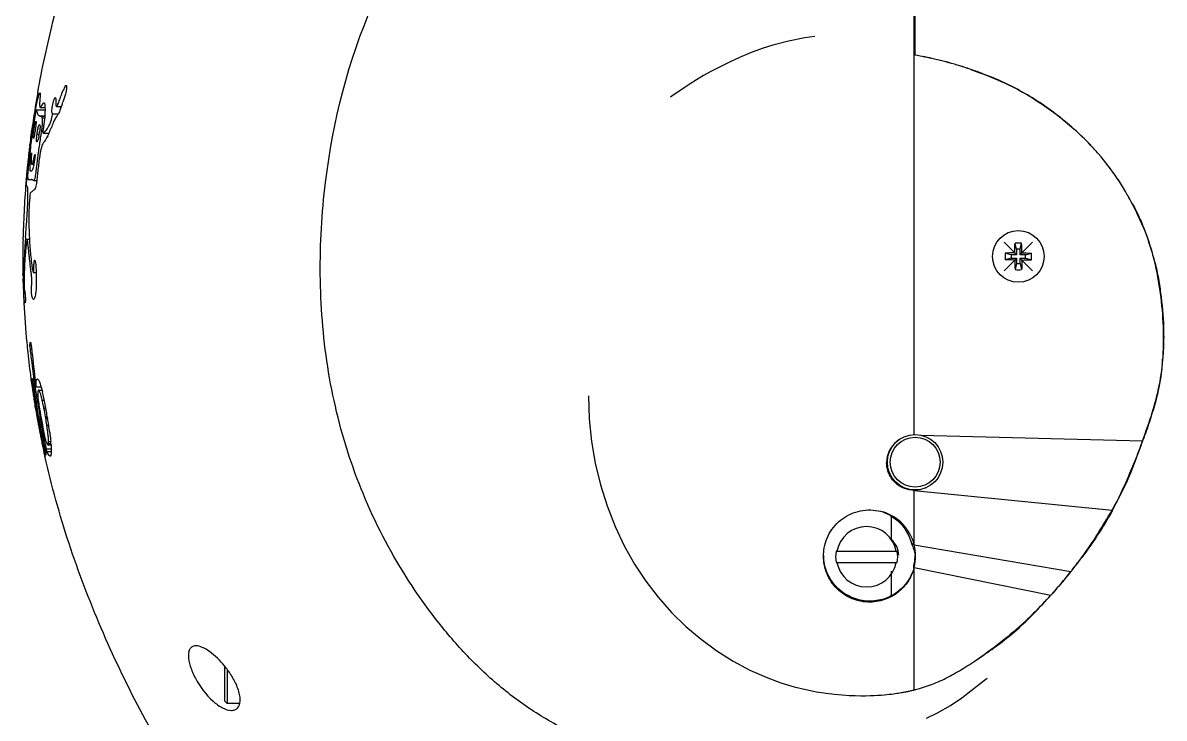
# Model space of a CAD drawing. Header units: millimetres. Extents: x 0 to 841, y 0 to 594.
# Drawn here: x 522.6 to 584.5, y 297.1 to 334.7 of the extents above; entities that cross this region are included whole.
import ezdxf

# ---------------------------------------------------------------- set-up
doc = ezdxf.new("R2010")
doc.units = ezdxf.units.MM
doc.header["$LTSCALE"] = 46.255
doc.layers.get('0').update_dxf_attribs({"linetype": 'CONTINUOUS'})
doc.layers.add('AXIS', color=7, linetype='CONTINUOUS')
doc.layers.add('COSMETIC', color=7, linetype='CONTINUOUS')

msp = doc.modelspace()

# ---------------------------------------------------------------- linework, layer by layer
at = {"color": 7, "linetype": 'CONTINUOUS'}
for p, q in [((570.977, 332.984), (570.977, 370.967)), ((570.929, 332.992), (570.927, 332.992)), ((570.929, 323.127), (570.929, 332.992)), ((524.914, 331.333), (524.978, 331.333)), ((576.277, 331.265), (576.313, 331.247)), ((576.313, 331.247), (576.355, 331.226)), ((576.355, 331.226), (576.526, 331.141)), ((523.82, 330.005), (523.361, 330.005)), ((523.56, 330.143), (523.82, 330.143)), ((524.233, 329.812), (524.55, 329.812)), ((524.438, 330.207), (524.713, 330.207)), ((523.552, 329.68), (523.532, 329.68)), ((523.552, 329.68), (523.809, 329.68)), ((523.809, 329.68), (523.552, 329.68)), ((523.558, 329.68), (523.552, 329.68)), ((523.668, 329.584), (523.801, 329.584)), ((523.2, 328.82), (523.26, 328.82)), ((523.388, 328.709), (523.523, 328.709)), ((523.598, 328.578), (523.627, 328.777)), ((523.627, 328.777), (523.64, 328.866)), ((523.64, 328.866), (523.718, 328.866)), ((523.718, 328.766), (524.041, 328.766)), ((522.992, 328.068), (523.001, 328.136)), ((523.069, 328.291), (523.028, 328.291)), ((523.033, 328.291), (523.028, 328.291)), ((523.036, 328.291), (523.033, 328.291)), ((523.069, 328.291), (523.036, 328.291)), ((523.037, 328.29), (523.036, 328.291)), ((523.038, 328.291), (523.037, 328.29)), ((523.038, 328.291), (523.038, 328.291)), ((523.069, 328.294), (523.041, 328.294)), ((522.948, 327.691), (522.95, 327.714)), ((522.963, 327.391), (522.961, 327.373)), ((523.044, 326.699), (523.04, 326.699)), ((523.083, 327.085), (523.1, 327.083)), ((523.1, 327.083), (523.109, 327.082)), ((523.119, 327.083), (523.217, 327.083)), ((523.119, 327.082), (523.217, 327.082)), ((522.948, 326.239), (523.136, 326.239)), ((523.208, 326.192), (523.374, 326.192)), ((522.976, 323.002), (522.853, 323.002)), ((570.928, 313.405), (570.929, 323.127)), ((576.474, 322.175), (576.378, 322.272)), ((576.474, 322.466), (576.392, 322.794)), ((576.474, 322.466), (576.474, 322.175)), ((576.668, 322.466), (576.474, 322.466)), ((576.668, 322.466), (576.75, 322.794)), ((576.668, 322.175), (576.668, 322.466)), ((576.668, 322.175), (576.765, 322.272)), ((522.636, 321.811), (522.64, 321.808)), ((576.184, 322.175), (575.856, 322.257)), ((576.184, 321.982), (575.856, 321.9)), ((576.184, 322.175), (576.184, 321.982)), ((576.474, 322.175), (576.184, 322.175)), ((576.184, 321.982), (576.474, 321.982)), ((576.474, 321.982), (576.378, 321.885)), ((576.474, 321.691), (576.392, 321.363)), ((576.474, 321.982), (576.474, 321.691)), ((576.474, 321.691), (576.668, 321.691)), ((576.959, 322.175), (576.668, 322.175)), ((576.668, 321.691), (576.668, 321.982)), ((576.668, 321.982), (576.765, 321.885)), ((576.668, 321.982), (576.959, 321.982)), ((576.668, 321.691), (576.75, 321.363)), ((576.959, 322.175), (577.287, 322.257)), ((576.959, 321.982), (576.959, 322.175)), ((576.959, 321.982), (577.287, 321.9)), ((523.054, 321.345), (523.038, 321.492)), ((523.191, 321.216), (523.344, 321.216)), ((522.658, 321.013), (522.692, 321.013)), ((570.929, 312.43), (570.928, 313.405)), ((571.281, 312.395), (583.305, 312.082)), ((583.306, 312.082), (583.28, 312.012)), ((583.369, 312.249), (583.306, 312.082)), ((569.677, 311.673), (569.677, 311.71)), ((570.929, 306.457), (570.929, 309.408)), ((570.929, 309.401), (581.656, 308.34)), ((569.676, 307.995), (569.677, 306.747)), ((570.928, 306.459), (579.423, 305.004)), ((566.011, 305.846), (566.032, 306.166)), ((566.692, 306.105), (570.007, 306.105)), ((571.004, 305.846), (570.975, 305.89)), ((580.005, 305.761), (580.006, 305.776)), ((566.692, 305.505), (570.007, 305.505)), ((569.677, 305.032), (569.677, 303.688)), ((570.901, 305.25), (570.901, 305.283)), ((570.91, 305.268), (570.901, 305.283)), ((570.901, 305.228), (570.901, 305.25)), ((570.901, 305.173), (570.901, 305.228)), ((570.928, 305.234), (570.926, 305.236)), ((570.926, 304.626), (570.926, 305.228)), ((570.929, 298.589), (570.929, 305.234)), ((570.929, 305.234), (578.336, 303.73)), ((533.548, 299.881), (533.548, 298.005)), ((533.698, 299.698), (533.698, 297.855)), ((563.703, 298.984), (564.419, 298.768)), ((570.666, 298.531), (570.711, 298.541)), ((570.711, 298.541), (570.765, 298.553)), ((570.765, 298.553), (570.808, 298.563)), ((570.808, 298.563), (570.85, 298.573)), ((570.85, 298.573), (570.88, 298.58)), ((570.88, 298.58), (570.906, 298.586)), ((570.906, 298.586), (570.917, 298.589)), ((570.917, 298.589), (570.923, 298.59)), ((570.923, 298.59), (570.926, 298.591)), ((570.926, 298.591), (570.927, 298.591)), ((533.698, 297.855), (533.548, 298.005)), ((534.371, 297.855), (533.698, 297.855))]:
    msp.add_line(p, q, dxfattribs=at)
for points in [[(563.263, 333.525), (562.688, 333.339), (562.061, 333.107), (561.468, 332.862), (560.916, 332.611), (560.405, 332.36), (559.939, 332.113), (559.514, 331.875), (559.13, 331.646), (558.779, 331.427), (558.462, 331.219), (558.171, 331.023), (557.862, 330.811), (557.722, 330.713)], [(565.543, 333.997), (564.995, 333.922), (564.111, 333.75), (563.263, 333.525)], [(523.778, 330.406), (523.796, 330.395), (523.814, 330.299), (523.82, 330.167), (523.821, 330.03), (523.819, 329.894), (523.814, 329.76), (523.805, 329.629), (523.793, 329.498)], [(523.793, 329.498), (523.777, 329.372), (523.761, 329.258)], [(523.265, 321.878), (523.272, 321.875), (523.289, 321.827), (523.304, 321.74), (523.318, 321.626), (523.33, 321.495)], [(523.33, 321.495), (523.34, 321.349), (523.345, 321.194)], [(553.269, 314.534), (553.31, 313.278), (553.434, 312.058), (553.636, 310.872), (553.92, 309.704), (554.283, 308.558), (554.718, 307.452), (555.217, 306.402), (555.776, 305.41), (556.39, 304.48), (557.057, 303.61), (557.779, 302.794), (558.555, 302.034), (559.377, 301.336), (560.237, 300.705), (561.123, 300.147), (562.021, 299.669), (562.899, 299.279), (563.703, 298.984)], [(564.419, 298.768), (565.061, 298.61), (565.637, 298.496), (566.152, 298.416), (566.613, 298.361), (567.026, 298.323), (567.397, 298.299), (567.729, 298.286), (568.028, 298.28), (568.297, 298.28), (568.539, 298.285), (568.758, 298.293), (568.955, 298.303), (569.133, 298.315), (569.294, 298.328), (569.44, 298.341), (569.572, 298.355), (569.692, 298.369), (569.801, 298.383), (569.9, 298.396), (569.99, 298.409), (570.071, 298.421), (570.146, 298.433), (570.214, 298.444), (570.276, 298.455), (570.332, 298.465), (570.384, 298.475), (570.431, 298.483), (570.474, 298.492), (570.514, 298.499), (570.55, 298.507), (570.583, 298.513), (570.613, 298.52), (570.666, 298.531)], [(573.511, 298.171), (574.67, 299.06), (574.879, 299.233)], [(571.594, 297.062), (572.199, 297.355), (572.891, 297.755), (573.511, 298.171)]]:
    msp.add_lwpolyline(points, dxfattribs=at)
for centre, radius in [((576.571, 322.078), 1.4), ((570.977, 310.93), 1.5), ((570.977, 310.93), 1.35)]:
    msp.add_circle(centre, radius, dxfattribs=at)
for centre, radius, start, end in [((568.336, 316.86), 16.339, 80.69787, 80.86876), ((566.904, 310.498), 22.852, 77.02421, 79.73166), ((568.222, 316.209), 17, 77.03363, 80.67279), ((567.4, 312.621), 20.672, 73.52826, 77.04255), ((567.791, 314.367), 18.892, 73.16565, 77.01508), ((567.972, 314.585), 18.626, 71.1193, 73.50477), ((567.231, 312.469), 20.87, 71.07357, 73.20261), ((576.253, 321.521), 53.662, 169.86896, 170.70147), ((531.259, 328.528), 6.937, 156.14563, 158.41004), ((569.658, 318.204), 14.638, 62.95991, 63.12951), ((569.671, 318.229), 14.61, 62.78731, 62.95991), ((569.701, 318.287), 14.545, 62.04405, 62.7877), ((514.593, 333.783), 10.733, 340.73621, 341.31865), ((505.257, 336.939), 20.588, 341.31959, 341.60358), ((575.654, 321.618), 53.055, 170.88669, 171.52863), ((546.179, 325.874), 23.243, 170.37969, 171.1998), ((541.456, 326.67), 18.453, 169.52507, 170.36669), ((575.921, 321.576), 53.326, 170.70215, 170.88708), ((518.108, 332.553), 7.009, 339.80883, 340.74591), ((575.218, 321.683), 52.615, 171.52854, 172.23643), ((554.816, 324.406), 31.984, 171.55147, 171.91903), ((551.236, 325.082), 28.361, 171.18161, 171.61663), ((546.55, 325.646), 23.624, 170.73985, 171.58102), ((552.959, 325.212), 29.478, 172.1093, 172.30718), ((531.524, 327.644), 8.516, 172.26474, 172.71672), ((564.484, 323.058), 41.745, 172.26059, 172.58556), ((561.071, 323.522), 38.3, 172.03598, 172.26079), ((558.26, 323.914), 35.462, 171.91478, 172.0345), ((526.739, 328.337), 3.571, 172.23517, 173.93343), ((513.628, 330.274), 9.759, 350.76687, 351.35767), ((520.119, 329.306), 3.443, 348.57889, 351.40298), ((519.573, 329.381), 3.994, 351.50885, 352.79225), ((510.842, 330.65), 12.922, 352.06506, 352.81211), ((519.276, 330.934), 5.235, 333.71744, 334.61832), ((520.238, 330.477), 4.17, 334.62997, 335.79451), ((519.696, 330.714), 4.761, 335.86999, 337.84693), ((516.959, 331.828), 7.717, 337.84798, 339.03901), ((574.356, 321.796), 51.745, 173.03737, 173.43187), ((572.477, 322.058), 49.801, 173.18211, 173.85254), ((547.182, 325.623), 24.303, 173.36706, 173.70183), ((568.411, 322.55), 45.704, 172.58984, 173.18992), ((570.361, 318.403), 14.025, 41.178, 43.82707), ((570.137, 318.309), 14.258, 40.86981, 43.47674), ((573.819, 321.855), 51.205, 173.9545, 174.16756), ((574.06, 321.829), 51.447, 173.45742, 173.95434), ((579.257, 321.329), 56.641, 173.81928, 173.9711), ((568.826, 322.451), 46.128, 173.87514, 174.21544), ((571.339, 319.265), 12.721, 33.62312, 41.15697), ((570.632, 318.732), 13.607, 33.84393, 40.88665), ((569.518, 322.396), 46.822, 174.23363, 174.65001), ((532.472, 325.599), 9.661, 175.67717, 175.86337), ((537.503, 325.21), 14.707, 174.99846, 175.64326), ((569.218, 317.852), 15.27, 30.46238, 33.63169), ((570.81, 318.859), 13.388, 30.19874, 33.8149), ((568.243, 317.275), 16.403, 28.23924, 30.4735), ((570.903, 318.914), 13.28, 27.43748, 30.19824), ((558.724, 320.372), 36.064, 175.61552, 176.30923), ((567.771, 319.876), 45.124, 176.4201, 177.42119), ((576.525, 307.598), 14.675, 90.57598, 92.61619), ((576.571, 318.254), 4.544, 87.74304, 92.25696), ((562.091, 322.124), 14.675, 0.57598, 2.61619), ((571.366, 322.132), 48.727, 180.38102, 181.15698), ((558.049, 320.31), 35.393, 177.41597, 178.09611), ((580.395, 322.079), 4.543, 177.74541, 180.00303), ((580.395, 322.078), 4.543, 179.99697, 182.25459), ((591.052, 322.033), 14.675, 180.57598, 182.61619), ((576.617, 336.559), 14.675, 270.57598, 272.61619), ((572.748, 322.079), 4.543, 359.99697, 2.25459), ((572.748, 322.078), 4.543, 357.74541, 0.00303), ((568.678, 321.921), 46.05, 180.71234, 181.30116), ((553.862, 320.457), 31.203, 178.11088, 178.26486), ((543.93, 320.581), 21.242, 177.21235, 178.01687), ((576.571, 325.903), 4.544, 267.74304, 272.25696), ((537.901, 320.893), 15.256, 182.17453, 183.16213), ((567.87, 317.958), 16.588, 354.06176, 355.16631), ((570.932, 310.905), 1.498, 129.7539, 179.99276), ((570.918, 310.922), 1.476, 122.7735, 129.76045), ((570.925, 310.911), 1.489, 120.2317, 122.77034), ((497.348, 344.486), 91.863, 339.14656, 339.29833), ((563.293, 310.161), 6.387, 359.35572, 0.22243), ((570.878, 311.291), 1.873, 270.9891, 273.05808), ((570.916, 310.809), 1.404, 269.9076, 272.55714), ((570.883, 311.192), 1.774, 273.0584, 275.13281), ((570.925, 310.919), 1.513, 294.11585, 296.52724), ((571.356, 313.927), 11.744, 331.2516, 333.59107), ((570.907, 314.125), 12.234, 333.69554, 335.71716), ((568.507, 305.845), 2.498, 14.16578, 73.07838), ((568.349, 305.805), 1.636, 10.56462, 169.43538), ((568.987, 305.889), 1.1, 359.78732, 51.1968), ((568.508, 305.846), 2.496, 359.99691, 14.21596), ((568.349, 305.805), 1.684, 169.7405, 190.2595), ((568.349, 305.805), 1.684, 349.7405, 10.2595), ((568.508, 305.846), 2.496, 345.7943, 0.00266), ((568.483, 305.886), 2.493, 350.52779, 0.09425), ((547.33, 330.59), 41.038, 321.43783, 322.53667), ((541.257, 335.268), 48.704, 322.51325, 322.70911), ((568.349, 305.805), 1.636, 190.56462, 349.43538), ((568.553, 305.878), 2.422, 345.78137, 350.44718), ((554.773, 324.919), 31.689, 318.03513, 321.06409), ((560.92, 319.429), 23.45, 317.22869, 317.96329), ((561.292, 319.083), 22.942, 316.04994, 316.73427), ((561.124, 319.241), 23.173, 316.73388, 317.2281), ((567.554, 311.163), 13.019, 285.02498, 285.20644), ((567.631, 310.878), 12.724, 285.20648, 285.38172), ((567.909, 309.879), 11.687, 285.36581, 286.73731)]:
    msp.add_arc(centre, radius, start, end, dxfattribs=at)
for points, knots in [([(557.933, 294.25), (557.129, 294.471), (555.53, 294.951), (553.19, 295.844), (550.948, 296.968), (548.88, 298.389), (547.015, 300.065), (544.792, 302.557), (542.45, 306.032), (540.379, 310.609), (539.113, 315.471), (538.64, 320.471), (538.919, 327.136), (540.454, 333.732), (543.514, 339.68), (546.538, 343.696), (550.18, 347.155), (554.265, 350.068), (558.708, 352.402), (561.875, 353.498), (563.488, 353.919)], [0, 0, 0, 0, 0.031275, 0.062547, 0.093816, 0.125073, 0.15634, 0.187609, 0.250105, 0.312602, 0.375106, 0.437621, 0.500156, 0.624872, 0.687384, 0.7499, 0.812422, 0.874954, 0.937484, 1, 1, 1, 1]), ([(523.427, 330.96), (523.657, 332.243), (524.756, 337.334), (526.572, 342.273), (528.316, 345.766)], [0, 0, 0, 0, 0.250343, 1, 1, 1, 1]), ([(570.927, 332.984), (570.927, 334.912), (570.926, 337.48), (570.926, 340.049), (570.926, 340.689)], [0, 0, 0, 0, 0.750809, 1, 1, 1, 1]), ([(570.928, 313.405), (570.929, 315.021), (570.93, 321.547), (570.927, 328.074), (570.927, 332.984)], [0, 0, 0, 0, 0.247636, 1, 1, 1, 1]), ([(574, 332.209), (574.196, 332.142), (574.969, 331.862), (575.724, 331.534), (576.277, 331.265)], [0, 0, 0, 0, 0.252014, 1, 1, 1, 1]), ([(576.274, 331.262), (576.093, 331.354), (575.352, 331.71), (574.586, 332.011), (574.001, 332.211)], [0, 0, 0, 0, 0.24717, 1, 1, 1, 1]), ([(523.311, 330.025), (523.333, 330.143), (523.375, 330.358), (523.431, 330.612), (523.473, 330.773), (523.499, 330.859), (523.52, 330.908), (523.535, 330.938), (523.544, 330.939)], [0, 0, 0, 0, 0.380602, 0.694532, 0.818746, 0.912083, 0.97165, 1, 1, 1, 1]), ([(523.544, 330.939), (523.554, 330.94), (523.561, 330.878), (523.558, 330.785), (523.542, 330.587), (523.528, 330.372), (523.522, 330.245), (523.541, 330.142), (523.56, 330.142)], [0, 0, 0, 0, 0.03795, 0.153175, 0.434759, 0.72715, 0.926719, 1, 1, 1, 1]), ([(524.438, 330.208), (524.485, 330.208), (524.521, 330.329), (524.57, 330.441), (524.632, 330.615), (524.709, 330.826), (524.775, 330.997), (524.808, 331.081)], [0, 0, 0, 0, 0.149871, 0.28475, 0.426544, 0.715928, 1, 1, 1, 1]), ([(524.966, 331.032), (524.954, 330.978), (524.908, 330.778), (524.841, 330.584), (524.793, 330.441)], [0, 0, 0, 0, 0.267522, 1, 1, 1, 1]), ([(524.978, 331.333), (524.984, 331.295), (525.007, 331.194), (524.979, 331.093), (524.966, 331.032)], [0, 0, 0, 0, 0.384459, 1, 1, 1, 1]), ([(580.479, 328.115), (579.904, 328.714), (578.657, 329.828), (577.256, 330.743), (576.519, 331.135)], [0, 0, 0, 0, 0.498899, 1, 1, 1, 1]), ([(523.56, 330.142), (523.58, 330.142), (523.618, 330.198), (523.663, 330.269), (523.708, 330.346), (523.747, 330.391), (523.768, 330.407), (523.778, 330.408)], [0, 0, 0, 0, 0.17369, 0.474713, 0.790069, 0.912542, 1, 1, 1, 1]), ([(524.233, 329.812), (524.221, 329.823), (524.204, 329.864), (524.188, 329.951), (524.202, 330.079), (524.227, 330.234), (524.257, 330.389), (524.292, 330.532), (524.328, 330.618), (524.359, 330.683), (524.378, 330.682)], [0, 0, 0, 0, 0.053299, 0.138516, 0.292952, 0.473082, 0.653098, 0.81796, 0.939696, 1, 1, 1, 1]), ([(524.378, 330.682), (524.386, 330.682), (524.403, 330.651), (524.407, 330.59), (524.41, 330.49), (524.408, 330.366), (524.404, 330.283), (524.421, 330.208), (524.438, 330.208)], [0, 0, 0, 0, 0.054495, 0.165848, 0.400975, 0.663832, 0.896802, 1, 1, 1, 1]), ([(523.361, 330.005), (523.35, 330.005), (523.33, 329.949), (523.306, 329.855), (523.27, 329.668), (523.246, 329.527), (523.233, 329.447)], [0, 0, 0, 0, 0.053703, 0.23956, 0.58076, 1, 1, 1, 1]), ([(523.426, 329.803), (523.419, 329.823), (523.408, 329.863), (523.393, 329.926), (523.382, 329.968), (523.371, 330.006), (523.361, 330.005)], [0, 0, 0, 0, 0.296223, 0.597057, 0.858993, 1, 1, 1, 1]), ([(523.532, 329.68), (523.52, 329.68), (523.463, 329.697), (523.44, 329.76), (523.426, 329.803)], [0, 0, 0, 0, 0.200965, 1, 1, 1, 1]), ([(523.718, 328.766), (523.73, 328.766), (523.746, 328.791), (523.771, 328.815), (523.802, 328.834), (523.842, 328.862), (523.903, 328.914), (523.965, 329.02), (524.021, 329.151), (524.122, 329.303), (524.185, 329.529), (524.217, 329.709), (524.233, 329.812)], [0, 0, 0, 0, 0.028994, 0.061739, 0.089632, 0.118591, 0.185477, 0.286344, 0.42029, 0.542251, 0.738903, 1, 1, 1, 1]), ([(524.548, 329.807), (524.539, 329.791), (524.51, 329.738), (524.474, 329.688), (524.447, 329.653)], [0, 0, 0, 0, 0.287202, 1, 1, 1, 1]), ([(524.687, 330.134), (524.675, 330.103), (524.633, 329.992), (524.588, 329.882), (524.548, 329.807)], [0, 0, 0, 0, 0.275871, 1, 1, 1, 1]), ([(523.137, 329.021), (523.139, 329.033), (523.154, 329.098), (523.167, 329.163), (523.178, 329.217)], [0, 0, 0, 0, 0.185727, 1, 1, 1, 1]), ([(523.2, 328.82), (523.211, 328.897), (523.232, 329.039), (523.261, 329.206), (523.285, 329.31), (523.3, 329.363), (523.312, 329.39), (523.32, 329.408), (523.325, 329.408)], [0, 0, 0, 0, 0.384332, 0.714518, 0.835924, 0.921156, 0.974541, 1, 1, 1, 1]), ([(523.325, 329.408), (523.33, 329.408), (523.333, 329.384), (523.335, 329.354), (523.334, 329.294), (523.326, 329.184), (523.307, 329.018), (523.287, 328.88), (523.276, 328.807)], [0, 0, 0, 0, 0.023657, 0.084693, 0.179213, 0.305959, 0.635926, 1, 1, 1, 1]), ([(523.418, 328.891), (523.426, 328.933), (523.442, 329.01), (523.47, 329.117), (523.489, 329.178), (523.51, 329.222), (523.52, 329.222)], [0, 0, 0, 0, 0.374347, 0.683856, 0.910979, 1, 1, 1, 1]), ([(523.52, 329.222), (523.523, 329.222), (523.547, 329.21), (523.548, 329.179), (523.55, 329.158)], [0, 0, 0, 0, 0.138686, 1, 1, 1, 1]), ([(523.55, 329.158), (523.552, 329.142), (523.555, 329.049), (523.545, 328.957), (523.535, 328.88)], [0, 0, 0, 0, 0.173842, 1, 1, 1, 1]), ([(523.668, 329.584), (523.659, 329.615), (523.632, 329.668), (523.578, 329.68), (523.558, 329.68)], [0, 0, 0, 0, 0.613702, 1, 1, 1, 1]), ([(523.662, 329.033), (523.677, 329.153), (523.695, 329.336), (523.686, 329.524), (523.668, 329.584)], [0, 0, 0, 0, 0.65701, 1, 1, 1, 1]), ([(523.747, 329.158), (523.742, 329.12), (523.732, 329.046), (523.714, 328.933), (523.707, 328.848), (523.697, 328.783), (523.709, 328.77)], [0, 0, 0, 0, 0.288217, 0.57687, 0.859622, 1, 1, 1, 1]), ([(523.041, 328.43), (523.044, 328.458), (523.056, 328.556), (523.068, 328.654), (523.077, 328.724)], [0, 0, 0, 0, 0.289761, 1, 1, 1, 1]), ([(523.086, 328.791), (523.091, 328.834), (523.102, 328.912), (523.128, 328.987), (523.137, 329.021)], [0, 0, 0, 0, 0.554952, 1, 1, 1, 1]), ([(523.205, 328.484), (523.194, 328.485), (523.178, 328.506), (523.178, 328.54), (523.176, 328.609), (523.183, 328.669), (523.187, 328.715)], [0, 0, 0, 0, 0.145581, 0.252068, 0.424126, 1, 1, 1, 1]), ([(523.26, 328.708), (523.255, 328.68), (523.245, 328.63), (523.232, 328.557), (523.217, 328.52), (523.213, 328.484), (523.205, 328.484)], [0, 0, 0, 0, 0.369699, 0.677345, 0.902235, 1, 1, 1, 1]), ([(523.208, 326.192), (523.231, 326.192), (523.265, 326.25), (523.288, 326.337), (523.329, 326.527), (523.358, 326.804), (523.4, 327.157), (523.445, 327.513), (523.51, 327.987), (523.564, 328.341), (523.598, 328.578)], [0, 0, 0, 0, 0.027882, 0.06464, 0.119911, 0.262532, 0.410298, 0.557825, 0.705089, 1, 1, 1, 1]), ([(523.38, 328.289), (523.367, 328.288), (523.367, 328.359), (523.363, 328.426), (523.37, 328.563), (523.38, 328.656), (523.388, 328.709)], [0, 0, 0, 0, 0.092528, 0.319801, 0.621202, 1, 1, 1, 1]), ([(523.494, 328.625), (523.484, 328.578), (523.466, 328.497), (523.435, 328.39), (523.412, 328.327), (523.391, 328.29), (523.38, 328.289)], [0, 0, 0, 0, 0.39703, 0.703021, 0.908019, 1, 1, 1, 1]), ([(523.891, 328.465), (523.868, 328.423), (523.822, 328.347), (523.734, 328.242), (523.644, 328.088), (523.59, 327.838), (523.531, 327.517), (523.466, 327.035), (523.422, 326.667), (523.397, 326.42)], [0, 0, 0, 0, 0.06817, 0.12442, 0.191946, 0.316775, 0.479329, 0.651601, 1, 1, 1, 1]), ([(523.709, 328.77), (523.71, 328.769), (523.713, 328.767), (523.717, 328.766), (523.718, 328.766)], [0, 0, 0, 0, 0.53097, 1, 1, 1, 1]), ([(523.97, 328.616), (523.951, 328.577), (523.925, 328.527), (523.898, 328.477), (523.891, 328.465)], [0, 0, 0, 0, 0.764821, 1, 1, 1, 1]), ([(522.945, 327.427), (522.954, 327.506), (522.972, 327.664), (522.994, 327.861), (523.012, 328.017), (523.025, 328.131), (523.037, 328.219), (523.039, 328.271), (523.043, 328.289), (523.041, 328.293)], [0, 0, 0, 0, 0.273778, 0.546859, 0.682364, 0.816051, 0.942089, 0.984396, 1, 1, 1, 1]), ([(523.028, 328.291), (523.026, 328.291), (523.019, 328.279), (523.018, 328.253), (523.008, 328.201), (523.004, 328.16), (523.001, 328.136)], [0, 0, 0, 0, 0.036845, 0.216136, 0.530341, 1, 1, 1, 1]), ([(523.041, 328.293), (523.04, 328.293), (523.039, 328.292), (523.039, 328.291), (523.038, 328.291)], [0, 0, 0, 0, 0.432901, 1, 1, 1, 1]), ([(523.041, 328.293), (523.041, 328.293), (523.041, 328.293), (523.041, 328.293), (523.041, 328.293)], [0, 0, 0, 0, 0.624992, 1, 1, 1, 1]), ([(523.024, 327.194), (523.028, 327.244), (523.036, 327.346), (523.049, 327.477), (523.061, 327.575), (523.069, 327.645), (523.078, 327.669), (523.085, 327.702), (523.088, 327.698)], [0, 0, 0, 0, 0.294962, 0.605857, 0.763368, 0.899614, 0.970359, 1, 1, 1, 1]), ([(523.088, 327.698), (523.093, 327.692), (523.087, 327.665), (523.089, 327.626), (523.083, 327.572), (523.079, 327.499), (523.074, 327.411), (523.067, 327.287), (523.069, 327.185), (523.068, 327.101), (523.083, 327.085)], [0, 0, 0, 0, 0.036472, 0.113218, 0.205967, 0.29678, 0.471104, 0.636233, 0.892945, 1, 1, 1, 1]), ([(523.173, 327.192), (523.178, 327.209), (523.198, 327.285), (523.214, 327.363), (523.227, 327.424)], [0, 0, 0, 0, 0.214754, 1, 1, 1, 1]), ([(523.26, 327.341), (523.257, 327.316), (523.242, 327.222), (523.227, 327.129), (523.213, 327.06)], [0, 0, 0, 0, 0.266536, 1, 1, 1, 1]), ([(523.227, 327.424), (523.231, 327.442), (523.238, 327.478), (523.249, 327.529), (523.258, 327.571), (523.265, 327.592), (523.269, 327.604), (523.271, 327.603)], [0, 0, 0, 0, 0.298334, 0.589076, 0.858205, 0.958234, 1, 1, 1, 1]), ([(523.271, 327.603), (523.279, 327.603), (523.28, 327.565), (523.283, 327.518), (523.272, 327.432), (523.265, 327.372), (523.26, 327.341)], [0, 0, 0, 0, 0.082816, 0.297604, 0.64612, 1, 1, 1, 1]), ([(522.9, 326.762), (522.894, 326.7), (522.881, 326.555), (522.87, 326.408), (522.883, 326.325)], [0, 0, 0, 0, 0.425829, 1, 1, 1, 1]), ([(523.011, 326.815), (523.011, 326.828), (523.009, 326.888), (523.011, 326.949), (523.013, 326.996)], [0, 0, 0, 0, 0.209304, 1, 1, 1, 1]), ([(523.04, 326.699), (523.03, 326.699), (523.009, 326.749), (523.012, 326.784), (523.011, 326.815)], [0, 0, 0, 0, 0.249282, 1, 1, 1, 1]), ([(523.013, 326.996), (523.013, 327.012), (523.016, 327.077), (523.02, 327.143), (523.024, 327.194)], [0, 0, 0, 0, 0.232137, 1, 1, 1, 1]), ([(523.092, 326.702), (523.089, 326.701), (523.081, 326.702), (523.074, 326.703), (523.071, 326.704)], [0, 0, 0, 0, 0.506508, 1, 1, 1, 1]), ([(523.162, 326.842), (523.152, 326.805), (523.14, 326.757), (523.107, 326.704), (523.092, 326.702)], [0, 0, 0, 0, 0.724576, 1, 1, 1, 1]), ([(523.109, 327.082), (523.111, 327.082), (523.114, 327.082), (523.118, 327.082), (523.119, 327.083)], [0, 0, 0, 0, 0.495216, 1, 1, 1, 1]), ([(523.119, 327.083), (523.13, 327.084), (523.157, 327.126), (523.165, 327.163), (523.173, 327.192)], [0, 0, 0, 0, 0.267333, 1, 1, 1, 1]), ([(523.213, 327.06), (523.209, 327.039), (523.194, 326.966), (523.177, 326.893), (523.162, 326.842)], [0, 0, 0, 0, 0.289595, 1, 1, 1, 1]), ([(522.766, 323.129), (522.779, 323.308), (522.809, 323.687), (522.852, 324.278), (522.879, 324.788), (522.89, 325.184), (522.895, 325.44), (522.89, 325.636), (522.894, 325.78), (522.846, 325.869), (522.822, 325.96), (522.824, 326.105), (522.831, 326.218), (522.836, 326.296)], [0, 0, 0, 0, 0.169506, 0.358342, 0.558623, 0.650889, 0.732402, 0.799267, 0.838196, 0.864191, 0.892979, 0.926499, 1, 1, 1, 1]), ([(522.883, 326.325), (522.887, 326.313), (522.896, 326.279), (522.924, 326.239), (522.948, 326.239)], [0, 0, 0, 0, 0.352202, 1, 1, 1, 1]), ([(523.364, 326.104), (523.352, 326.007), (523.333, 325.876), (523.282, 325.713), (523.209, 325.675), (523.165, 325.639), (523.12, 325.604), (523.08, 325.565), (523.031, 325.529), (523.012, 325.438), (522.996, 325.313), (522.983, 325.147), (522.967, 324.913), (522.942, 324.518), (522.941, 323.978), (522.956, 323.365), (522.976, 322.97), (522.989, 322.778)], [0, 0, 0, 0, 0.084657, 0.120001, 0.136851, 0.15355, 0.170041, 0.186162, 0.201884, 0.221087, 0.263214, 0.313387, 0.364662, 0.467066, 0.657063, 0.83269, 1, 1, 1, 1]), ([(522.948, 326.239), (522.958, 326.238), (523.002, 326.248), (523.046, 326.258), (523.081, 326.258)], [0, 0, 0, 0, 0.220314, 1, 1, 1, 1]), ([(523.081, 326.258), (523.103, 326.258), (523.149, 326.239), (523.182, 326.193), (523.208, 326.192)], [0, 0, 0, 0, 0.453926, 1, 1, 1, 1]), ([(582.689, 325.033), (582.847, 324.759), (583.136, 324.208), (583.483, 323.355), (583.751, 322.495), (584.012, 321.641), (584.191, 320.766), (584.359, 319.549), (584.441, 318.617), (584.445, 317.982)], [0, 0, 0, 0, 0.129417, 0.253904, 0.375713, 0.497686, 0.61884, 0.740325, 1, 1, 1, 1]), ([(583.305, 312.082), (583.482, 312.589), (583.836, 313.574), (584.395, 315.616), (584.506, 317.82), (584.304, 320.078), (583.994, 321.816), (583.465, 323.482), (582.971, 324.519), (582.693, 325.036)], [0, 0, 0, 0, 0.12041, 0.234687, 0.473619, 0.609347, 0.743154, 0.868457, 1, 1, 1, 1]), ([(522.853, 323.001), (522.844, 323.002), (522.839, 322.958), (522.826, 322.915), (522.817, 322.838), (522.801, 322.729), (522.785, 322.581), (522.767, 322.398), (522.751, 322.209), (522.731, 321.947), (522.719, 321.748), (522.713, 321.614)], [0, 0, 0, 0, 0.020266, 0.06376, 0.118343, 0.177006, 0.303639, 0.436127, 0.572429, 0.711983, 1, 1, 1, 1]), ([(523.038, 321.492), (523.021, 321.641), (522.996, 321.86), (522.964, 322.147), (522.942, 322.352), (522.92, 322.549), (522.903, 322.706), (522.889, 322.825), (522.879, 322.901), (522.869, 322.959), (522.862, 322.988), (522.857, 323.001), (522.853, 323.001)], [0, 0, 0, 0, 0.294339, 0.434292, 0.56996, 0.701057, 0.824472, 0.882344, 0.935153, 0.978228, 0.993059, 1, 1, 1, 1]), ([(522.989, 322.778), (522.996, 322.676), (523.024, 322.288), (523.063, 321.9), (523.103, 321.616)], [0, 0, 0, 0, 0.262447, 1, 1, 1, 1]), ([(576.378, 322.272), (576.378, 322.317), (576.381, 322.491), (576.386, 322.665), (576.392, 322.794)], [0, 0, 0, 0, 0.25864, 1, 1, 1, 1]), ([(576.765, 322.272), (576.81, 322.272), (576.984, 322.269), (577.158, 322.263), (577.287, 322.257)], [0, 0, 0, 0, 0.25864, 1, 1, 1, 1]), ([(522.632, 321.348), (522.631, 321.405), (522.63, 321.513), (522.63, 321.644), (522.631, 321.73), (522.632, 321.779), (522.633, 321.797), (522.635, 321.812), (522.636, 321.812)], [0, 0, 0, 0, 0.365076, 0.701688, 0.838785, 0.938916, 0.989216, 1, 1, 1, 1]), ([(523.191, 321.216), (523.196, 321.217), (523.202, 321.236), (523.206, 321.264), (523.21, 321.31), (523.213, 321.38), (523.215, 321.471), (523.218, 321.578), (523.226, 321.678), (523.234, 321.772), (523.245, 321.828), (523.254, 321.878), (523.265, 321.879)], [0, 0, 0, 0, 0.02146, 0.071101, 0.141017, 0.219503, 0.384261, 0.546894, 0.698119, 0.836014, 0.94968, 1, 1, 1, 1]), ([(576.378, 321.885), (576.333, 321.885), (576.159, 321.888), (575.985, 321.894), (575.856, 321.9)], [0, 0, 0, 0, 0.25864, 1, 1, 1, 1]), ([(576.765, 321.885), (576.764, 321.84), (576.762, 321.666), (576.756, 321.492), (576.75, 321.363)], [0, 0, 0, 0, 0.25864, 1, 1, 1, 1]), ([(522.649, 321.149), (522.649, 321.133), (522.651, 321.103), (522.652, 321.056), (522.657, 321.037), (522.655, 321.012), (522.658, 321.013)], [0, 0, 0, 0, 0.354174, 0.684997, 0.926164, 1, 1, 1, 1]), ([(522.658, 321.013), (522.661, 321.014), (522.66, 321.03), (522.665, 321.053), (522.665, 321.097), (522.668, 321.172), (522.67, 321.276), (522.672, 321.36), (522.674, 321.402)], [0, 0, 0, 0, 0.025506, 0.089847, 0.205528, 0.352884, 0.671894, 1, 1, 1, 1]), ([(522.7, 321.316), (522.694, 321.144), (522.687, 320.779), (522.686, 320.413), (522.702, 320.221)], [0, 0, 0, 0, 0.470973, 1, 1, 1, 1]), ([(523.201, 319.755), (523.183, 319.755), (523.145, 319.806), (523.109, 319.919), (523.085, 320.124), (523.078, 320.359), (523.117, 320.615), (523.11, 320.862), (523.082, 321.113), (523.063, 321.27), (523.054, 321.345)], [0, 0, 0, 0, 0.031957, 0.097676, 0.231166, 0.405253, 0.533077, 0.708738, 0.860319, 1, 1, 1, 1]), ([(523.103, 321.616), (523.109, 321.574), (523.122, 321.493), (523.139, 321.394), (523.154, 321.323), (523.165, 321.274), (523.176, 321.245), (523.184, 321.214), (523.191, 321.216)], [0, 0, 0, 0, 0.308378, 0.595954, 0.727499, 0.845974, 0.944828, 1, 1, 1, 1]), ([(523.345, 321.194), (523.345, 321.013), (523.354, 320.673), (523.339, 320.271), (523.305, 320.01), (523.275, 319.878), (523.249, 319.798), (523.216, 319.755), (523.201, 319.755)], [0, 0, 0, 0, 0.368245, 0.696567, 0.818094, 0.908265, 0.968638, 1, 1, 1, 1]), ([(522.733, 319.565), (522.725, 319.575), (522.712, 319.614), (522.697, 319.698), (522.681, 319.849), (522.673, 319.973), (522.669, 320.051)], [0, 0, 0, 0, 0.078904, 0.241264, 0.526446, 1, 1, 1, 1]), ([(522.702, 320.221), (522.712, 320.221), (522.737, 320.153), (522.742, 320.055), (522.754, 319.887), (522.759, 319.737), (522.755, 319.629), (522.753, 319.577), (522.748, 319.563)], [0, 0, 0, 0, 0.043132, 0.252382, 0.507951, 0.772545, 0.932206, 1, 1, 1, 1]), ([(522.743, 319.56), (522.741, 319.56), (522.738, 319.561), (522.735, 319.564), (522.733, 319.565)], [0, 0, 0, 0, 0.450688, 1, 1, 1, 1]), ([(522.748, 319.563), (522.747, 319.562), (522.746, 319.56), (522.744, 319.56), (522.743, 319.56)], [0, 0, 0, 0, 0.601069, 1, 1, 1, 1]), ([(584.445, 317.982), (584.448, 317.858), (584.451, 317.384), (584.428, 316.909), (584.399, 316.56)], [0, 0, 0, 0, 0.261037, 1, 1, 1, 1]), ([(584.369, 316.242), (584.352, 316.078), (584.275, 315.409), (584.154, 314.743), (584.019, 314.253)], [0, 0, 0, 0, 0.245002, 1, 1, 1, 1]), ([(584.019, 314.253), (583.925, 313.912), (583.718, 313.24), (583.497, 312.573), (583.369, 312.249)], [0, 0, 0, 0, 0.50445, 1, 1, 1, 1]), ([(581.656, 308.34), (581.996, 308.932), (582.632, 310.145), (583.08, 311.438), (583.305, 312.082)], [0, 0, 0, 0, 0.500002, 1, 1, 1, 1]), ([(583.193, 311.784), (583.102, 311.546), (582.75, 310.639), (582.355, 309.749), (582.058, 309.094)], [0, 0, 0, 0, 0.261822, 1, 1, 1, 1]), ([(570.408, 309.502), (570.127, 309.608), (569.62, 309.997), (569.434, 310.608), (569.434, 310.905)], [0, 0, 0, 0, 0.502987, 1, 1, 1, 1]), ([(570.914, 309.405), (570.917, 309.405), (570.917, 309.414), (570.912, 309.416), (570.91, 309.419)], [0, 0, 0, 0, 0.447529, 1, 1, 1, 1]), ([(571.543, 309.538), (571.412, 309.48), (571.222, 309.427), (571.029, 309.408), (570.979, 309.406)], [0, 0, 0, 0, 0.739375, 1, 1, 1, 1]), ([(566.031, 306.166), (566.077, 306.523), (566.328, 307.221), (567.106, 308.007), (568.143, 308.399), (568.888, 308.34), (569.234, 308.235)], [0, 0, 0, 0, 0.250704, 0.49842, 0.748239, 1, 1, 1, 1]), ([(569.233, 308.233), (569.613, 308.098), (570.306, 307.636), (570.689, 306.899), (570.784, 306.52)], [0, 0, 0, 0, 0.507174, 1, 1, 1, 1]), ([(579.423, 305.004), (579.633, 305.265), (580.146, 305.927), (580.884, 307.046), (581.405, 307.904), (581.656, 308.34)], [0, 0, 0, 0, 0.25003, 0.624958, 1, 1, 1, 1]), ([(581.652, 308.279), (581.41, 307.838), (580.885, 306.981), (580.309, 306.158), (580.005, 305.761)], [0, 0, 0, 0, 0.501551, 1, 1, 1, 1]), ([(570.784, 306.52), (570.829, 306.417), (570.897, 306.21), (570.975, 305.998), (570.975, 305.89)], [0, 0, 0, 0, 0.509888, 1, 1, 1, 1]), ([(570.929, 306.457), (570.918, 306.448), (570.889, 306.478), (570.859, 306.496), (570.818, 306.503), (570.796, 306.515), (570.784, 306.52)], [0, 0, 0, 0, 0.250895, 0.528075, 0.75343, 1, 1, 1, 1]), ([(570.926, 305.228), (570.864, 304.985), (570.663, 304.51), (570.148, 303.907), (569.42, 303.467), (568.511, 303.288), (567.545, 303.472), (566.705, 304.024), (566.143, 304.859), (566.011, 305.52), (566.011, 305.846)], [0, 0, 0, 0, 0.105058, 0.211427, 0.326604, 0.454253, 0.589635, 0.726953, 0.863479, 1, 1, 1, 1]), ([(570.826, 304.945), (570.65, 304.507), (570.152, 303.888), (569.203, 303.446), (568.32, 303.356), (567.42, 303.596), (566.654, 304.152), (566.145, 304.946), (566.023, 305.564), (566.022, 305.87)], [0, 0, 0, 0, 0.208636, 0.326764, 0.456254, 0.592483, 0.729266, 0.864834, 1, 1, 1, 1]), ([(579.419, 305.008), (579.331, 304.897), (578.98, 304.463), (578.617, 304.037), (578.337, 303.727)], [0, 0, 0, 0, 0.253387, 1, 1, 1, 1]), ([(570.931, 298.929), (570.931, 299.406), (570.927, 301.304), (570.925, 303.203), (570.924, 304.626)], [0, 0, 0, 0, 0.250753, 1, 1, 1, 1]), ([(571.275, 298.687), (571.562, 298.773), (572.139, 298.972), (572.978, 299.386), (573.815, 299.897), (575.018, 300.682), (576.619, 301.875), (577.75, 303.076), (578.336, 303.73)], [0, 0, 0, 0, 0.102535, 0.208282, 0.319324, 0.437795, 0.699823, 1, 1, 1, 1]), ([(577.809, 303.161), (577.539, 302.88), (576.41, 301.769), (575.158, 300.787), (574.173, 300.114)], [0, 0, 0, 0, 0.246219, 1, 1, 1, 1])]:
    msp.add_open_spline(points, degree=3, knots=knots, dxfattribs=at)
for points in [[(576.526, 331.141), (577.98, 330.341), (579.341, 329.324), (580.483, 328.119)], [(524.274, 329.346), (524.235, 329.254), (524.201, 329.161), (524.165, 329.068)], [(524.329, 329.466), (524.309, 329.427), (524.291, 329.386), (524.274, 329.346)], [(524.384, 329.565), (524.364, 329.533), (524.345, 329.5), (524.329, 329.466)], [(524.447, 329.653), (524.425, 329.625), (524.404, 329.595), (524.384, 329.565)], [(523.388, 328.709), (523.397, 328.77), (523.407, 328.83), (523.418, 328.891)], [(522.852, 326.492), (522.875, 326.754), (522.902, 327.016), (522.93, 327.278)], [(523.071, 326.704), (523.062, 326.705), (523.053, 326.7), (523.044, 326.699)], [(523.397, 326.42), (523.386, 326.315), (523.377, 326.209), (523.364, 326.104)], [(522.656, 320.314), (522.649, 320.501), (522.644, 320.688), (522.64, 320.875)], [(570.929, 309.408), (570.752, 309.408), (570.573, 309.44), (570.408, 309.502)]]:
    msp.add_open_spline(points, degree=3, dxfattribs=at)
at = {"layer": 'AXIS', "color": 7, "linetype": 'CONTINUOUS'}
for p, q in [((522.803, 326.248), (522.81, 326.33)), ((522.629, 322.998), (522.632, 323.129)), ((522.629, 321.013), (522.626, 321.148)), ((523.018, 317.404), (523.042, 317.404)), ((523.003, 317.229), (523.075, 317.229)), ((523.055, 315.472), (523.055, 315.472)), ((523.056, 315.464), (523.055, 315.472)), ((523.058, 315.456), (523.063, 315.427)), ((523.082, 315.281), (523.066, 315.395)), ((523.07, 315.374), (523.095, 315.201)), ((523.085, 315.262), (523.082, 315.281)), ((523.12, 315.396), (523.147, 315.396)), ((523.126, 315.277), (523.169, 315.277)), ((523.17, 314.998), (523.21, 314.998)), ((523.21, 314.742), (523.19, 314.872)), ((523.314, 314.811), (523.307, 314.858)), ((523.34, 315.023), (523.607, 315.023)), ((523.174, 314.659), (523.178, 314.634)), ((523.273, 314.341), (523.308, 314.341)), ((523.376, 314.405), (523.367, 314.465)), ((523.459, 314.833), (523.656, 314.833)), ((523.675, 314.286), (523.781, 314.286)), ((523.286, 313.943), (523.28, 313.981)), ((523.283, 313.979), (523.303, 313.855)), ((523.301, 313.854), (523.286, 313.943)), ((523.33, 313.994), (523.364, 313.994)), ((523.335, 313.967), (523.33, 313.994)), ((523.372, 313.751), (523.335, 313.967)), ((523.384, 313.678), (523.372, 313.751)), ((523.406, 313.552), (523.384, 313.678)), ((523.402, 313.767), (523.459, 313.436)), ((523.766, 313.85), (523.866, 313.85)), ((523.439, 313.364), (523.459, 313.364)), ((523.844, 313.41), (523.944, 313.41)), ((523.86, 313.321), (523.844, 313.41)), ((523.86, 313.321), (523.959, 313.321)), ((523.956, 313.337), (523.963, 313.295)), ((523.589, 312.559), (523.619, 312.559)), ((523.619, 312.58), (523.644, 312.454)), ((523.644, 312.454), (523.67, 312.326)), ((523.922, 312.944), (524.018, 312.944)), ((524.016, 312.959), (524.022, 312.921)), ((523.635, 312.288), (523.67, 312.288)), ((523.68, 311.868), (523.662, 311.952)), ((523.67, 312.326), (523.715, 312.113)), ((523.674, 312.051), (523.728, 312.051)), ((523.693, 311.871), (523.761, 311.871)), ((523.819, 312.246), (523.84, 312.14)), ((523.981, 311.872), (524.145, 311.872)), ((524.01, 311.95), (524.14, 311.95)), ((524.018, 312.051), (524.132, 312.051)), ((523.726, 311.653), (523.769, 311.653)), ((523.756, 311.751), (523.795, 311.751)), ((523.815, 311.25), (523.806, 311.29)), ((523.829, 311.253), (523.828, 311.253)), ((523.828, 311.247), (523.828, 311.236)), ((523.83, 311.252), (523.829, 311.253)), ((523.831, 311.252), (523.83, 311.252)), ((523.836, 311.399), (523.862, 311.399)), ((523.862, 311.425), (523.867, 311.369)), ((523.882, 311.649), (524.158, 311.649)), ((523.938, 311.505), (524.157, 311.505))]:
    msp.add_line(p, q, dxfattribs=at)
for centre, radius, start, end in [((573.518, 321.885), 50.902, 174.16689, 174.99006), ((572.532, 321.967), 49.913, 175.07986, 178.6657), ((572.047, 321.982), 49.428, 178.8229, 180.20152), ((571.855, 321.982), 49.236, 180.20191, 180.9704), ((571.486, 321.972), 48.866, 182.05542, 182.82769), ((571.123, 321.952), 48.504, 182.82551, 185.37192), ((570.763, 321.921), 48.142, 185.37456, 186.01963), ((570.983, 321.945), 48.363, 186.02091, 187.69157), ((433.866, 306.109), 89.829, 6.86162, 7.11083), ((512.855, 313.912), 10.319, 8.14568, 8.44239), ((563.308, 320.789), 40.601, 187.82431, 188.20178), ((592.837, 325.124), 70.445, 188.09773, 188.28838), ((526.848, 315.43), 3.728, 180.52862, 180.72854), ((567.537, 321.397), 44.874, 188.19962, 188.64936), ((584.204, 323.874), 61.722, 188.29633, 188.5867), ((493.696, 310.283), 29.849, 8.84485, 9.08875), ((565.215, 320.987), 42.43, 188.20491, 188.55957), ((570.392, 321.841), 47.6, 187.9571, 188.24499), ((571.518, 322.004), 48.738, 188.24462, 188.43105), ((545.791, 318.405), 22.704, 187.88391, 188.56673), ((569.195, 321.648), 46.551, 188.64834, 189.01985), ((571.396, 321.994), 48.776, 188.67885, 188.84717), ((571.446, 322.001), 48.827, 188.84717, 189.01586), ((570.549, 321.863), 47.922, 189.01956, 189.46681), ((555.99, 319.508), 33.171, 188.94504, 189.16042), ((582.746, 323.682), 60.167, 188.6123, 188.94719), ((609.6, 327.916), 87.353, 188.95152, 189.17056), ((574.513, 322.452), 51.767, 188.48902, 188.87588), ((579.861, 323.29), 57.179, 188.93973, 189.27873), ((510.407, 311.539), 13.653, 12.14437, 13.55758), ((505.921, 310.556), 18.246, 11.04774, 12.19957), ((572.7, 322.21), 50.098, 189.16935, 189.45613), ((571.378, 322.002), 48.762, 189.61887, 190.13535), ((538.41, 316.574), 15.299, 189.07974, 189.7056), ((559.003, 319.845), 36.199, 189.52591, 189.70295), ((566.648, 321.157), 43.955, 189.7092, 190.14553), ((542.332, 317.058), 19.214, 189.17384, 189.52161), ((554.739, 319.136), 31.794, 189.51691, 189.72273), ((583.787, 323.931), 61.157, 189.27772, 189.6641), ((571.789, 322.011), 48.955, 189.42471, 191.06109), ((577.177, 322.785), 54.449, 189.64285, 190.61587), ((514.357, 311.963), 9.597, 8.67366, 11.34308), ((503.97, 310.173), 20.234, 10.52804, 11.05416), ((502.036, 309.813), 22.202, 10.01676, 10.52946), ((497.983, 309.103), 26.316, 9.25848, 10.00301), ((572.066, 322.124), 49.461, 190.1347, 190.27265), ((573.091, 322.303), 50.499, 190.13783, 190.26502), ((569.805, 321.707), 47.16, 190.26346, 190.56389), ((439.345, 298.89), 85.33, 9.76555, 9.89375), ((591.787, 325.712), 69.454, 190.24088, 190.45082), ((567.857, 321.343), 45.178, 190.56344, 190.8767), ((571.798, 322.048), 49.101, 190.10248, 190.65994), ((582.661, 323.994), 60.168, 190.41873, 190.67818), ((489.458, 307.715), 34.953, 8.62763, 9.18506), ((564.855, 320.766), 42.121, 190.87543, 191.20806), ((569.587, 321.551), 46.868, 190.70509, 191.06128), ((558.808, 319.564), 35.956, 191.20321, 191.58469), ((535.304, 315.086), 11.949, 190.22069, 190.46174), ((540.853, 316.108), 17.591, 190.45462, 191.56881), ((520.558, 311.994), 3.083, 10.00137, 10.57172), ((518.209, 311.578), 5.47, 9.69821, 10.01857), ((513.404, 310.759), 10.343, 9.33501, 9.68616), ((496.641, 307.999), 27.332, 9.02844, 9.34289), ((570.908, 321.626), 48.073, 190.63522, 190.81257), ((568.417, 321.148), 45.538, 190.80997, 191.29706), ((496.976, 309.113), 27.216, 7.71544, 8.09278), ((479.456, 306.201), 45.069, 8.10968, 8.57464), ((548.506, 317.451), 25.44, 191.58096, 192.08266), ((564.519, 320.538), 41.75, 191.86759, 191.98648), ((519.78, 311.432), 3.942, 8.29889, 9.03286), ((559.993, 319.574), 37.122, 191.98178, 192.31995), ((550.059, 317.662), 26.923, 191.893, 192.21791), ((541.103, 315.727), 17.759, 192.23255, 192.44717), ((527.538, 312.583), 3.873, 191.88075, 192.41642), ((566.421, 320.752), 43.502, 191.29993, 191.43366), ((565.501, 320.565), 42.563, 191.43341, 191.63819), ((564.489, 320.357), 41.53, 191.63826, 191.83031), ((524.348, 312.268), 0.524, 194.13737, 197.39394), ((563.372, 320.123), 40.389, 191.82992, 192.11092), ((515.904, 311.265), 8.266, 4.20685, 5.52849), ((546.237, 316.577), 23.044, 192.33865, 192.51866), ((541.483, 315.522), 18.173, 192.51777, 192.72657), ((575.959, 323.23), 53.451, 192.40174, 192.55071), ((507.775, 308.841), 16.24, 9.2407, 9.68702), ((536.166, 314.366), 12.682, 192.52943, 193.07648), ((513.954, 309.847), 9.979, 8.62667, 9.24105), ((519.784, 310.733), 4.083, 7.91581, 8.60644), ((522.088, 311.052), 1.756, 6.92258, 7.94113)]:
    msp.add_arc(centre, radius, start, end, dxfattribs=at)
for points, knots in [([(523.003, 317.229), (523.002, 317.248), (523.006, 317.307), (523.011, 317.365), (523.018, 317.404)], [0, 0, 0, 0, 0.324224, 1, 1, 1, 1]), ([(523.018, 317.404), (523.019, 317.408), (523.021, 317.416), (523.023, 317.43), (523.029, 317.43)], [0, 0, 0, 0, 0.380852, 1, 1, 1, 1]), ([(523.029, 317.43), (523.033, 317.43), (523.04, 317.414), (523.047, 317.387), (523.057, 317.338), (523.064, 317.302), (523.067, 317.281)], [0, 0, 0, 0, 0.074377, 0.272758, 0.593411, 1, 1, 1, 1]), ([(523.25, 315.252), (523.195, 315.649), (523.13, 316.179), (523.067, 316.709), (523.051, 316.841)], [0, 0, 0, 0, 0.751958, 1, 1, 1, 1]), ([(523.067, 317.281), (523.069, 317.267), (523.078, 317.208), (523.086, 317.149), (523.091, 317.103)], [0, 0, 0, 0, 0.232037, 1, 1, 1, 1]), ([(523.055, 315.472), (523.056, 315.472), (523.055, 315.464), (523.058, 315.461), (523.058, 315.456)], [0, 0, 0, 0, 0.167858, 1, 1, 1, 1]), ([(523.12, 315.396), (523.12, 315.413), (523.119, 315.439), (523.122, 315.461), (523.123, 315.474), (523.126, 315.474)], [0, 0, 0, 0, 0.668543, 0.898067, 1, 1, 1, 1]), ([(523.126, 315.474), (523.13, 315.474), (523.134, 315.449), (523.145, 315.418), (523.156, 315.35), (523.164, 315.301), (523.169, 315.273)], [0, 0, 0, 0, 0.061491, 0.258571, 0.586502, 1, 1, 1, 1]), ([(523.126, 315.277), (523.125, 315.29), (523.122, 315.325), (523.12, 315.36), (523.12, 315.383)], [0, 0, 0, 0, 0.360487, 1, 1, 1, 1]), ([(523.17, 314.998), (523.159, 315.066), (523.144, 315.159), (523.129, 315.253), (523.126, 315.277)], [0, 0, 0, 0, 0.738629, 1, 1, 1, 1]), ([(523.34, 315.023), (523.337, 315.089), (523.336, 315.205), (523.341, 315.335), (523.373, 315.444), (523.409, 315.444)], [0, 0, 0, 0, 0.452601, 0.754823, 1, 1, 1, 1]), ([(523.409, 315.444), (523.428, 315.444), (523.463, 315.415), (523.495, 315.357), (523.546, 315.237), (523.607, 315.027), (523.655, 314.844), (523.68, 314.74)], [0, 0, 0, 0, 0.076565, 0.151221, 0.262043, 0.583649, 1, 1, 1, 1]), ([(523.431, 314.722), (523.429, 314.701), (523.423, 314.598), (523.423, 314.495), (523.429, 314.413)], [0, 0, 0, 0, 0.204444, 1, 1, 1, 1]), ([(523.459, 314.833), (523.458, 314.824), (523.455, 314.8), (523.437, 314.78), (523.435, 314.765)], [0, 0, 0, 0, 0.356129, 1, 1, 1, 1]), ([(523.675, 314.286), (523.641, 314.435), (523.598, 314.618), (523.516, 314.8), (523.474, 314.833), (523.459, 314.833)], [0, 0, 0, 0, 0.762846, 0.925022, 1, 1, 1, 1]), ([(523.766, 313.85), (523.759, 313.888), (523.729, 314.033), (523.7, 314.179), (523.675, 314.286)], [0, 0, 0, 0, 0.257098, 1, 1, 1, 1]), ([(524.002, 312.295), (523.998, 312.331), (523.983, 312.489), (523.963, 312.646), (523.946, 312.767)], [0, 0, 0, 0, 0.227945, 1, 1, 1, 1]), ([(524.075, 312.559), (524.08, 312.516), (524.101, 312.35), (524.12, 312.183), (524.132, 312.061)], [0, 0, 0, 0, 0.263756, 1, 1, 1, 1]), ([(523.63, 312.126), (523.639, 312.085), (523.654, 312.021), (523.671, 311.933), (523.686, 311.898), (523.689, 311.871), (523.693, 311.871)], [0, 0, 0, 0, 0.47042, 0.786136, 0.948837, 1, 1, 1, 1]), ([(523.674, 312.051), (523.671, 312.069), (523.658, 312.148), (523.644, 312.227), (523.635, 312.288)], [0, 0, 0, 0, 0.229581, 1, 1, 1, 1]), ([(523.693, 311.871), (523.696, 311.871), (523.693, 311.889), (523.694, 311.907), (523.688, 311.951), (523.684, 311.982), (523.681, 312.001)], [0, 0, 0, 0, 0.067155, 0.255997, 0.563195, 1, 1, 1, 1]), ([(523.79, 311.77), (523.806, 311.705), (523.827, 311.617), (523.848, 311.528), (523.853, 311.505)], [0, 0, 0, 0, 0.738621, 1, 1, 1, 1]), ([(523.848, 312.111), (523.852, 312.099), (523.866, 312.06), (523.884, 312.022), (523.895, 311.996)], [0, 0, 0, 0, 0.317231, 1, 1, 1, 1]), ([(523.895, 311.996), (523.909, 311.965), (523.93, 311.925), (523.964, 311.872), (523.981, 311.872)], [0, 0, 0, 0, 0.662768, 1, 1, 1, 1]), ([(523.981, 311.872), (523.99, 311.872), (524.009, 311.903), (524.009, 311.93), (524.01, 311.95)], [0, 0, 0, 0, 0.304509, 1, 1, 1, 1]), ([(524.018, 312.051), (524.017, 312.07), (524.013, 312.151), (524.007, 312.232), (524.002, 312.295)], [0, 0, 0, 0, 0.224435, 1, 1, 1, 1]), ([(524.01, 311.95), (524.011, 311.957), (524.015, 311.991), (524.019, 312.025), (524.018, 312.051)], [0, 0, 0, 0, 0.225891, 1, 1, 1, 1]), ([(524.148, 311.871), (524.157, 311.743), (524.166, 311.546), (524.152, 311.346), (524.132, 311.279)], [0, 0, 0, 0, 0.646907, 1, 1, 1, 1]), ([(523.792, 311.363), (523.789, 311.374), (523.777, 311.426), (523.765, 311.478), (523.756, 311.518)], [0, 0, 0, 0, 0.216218, 1, 1, 1, 1]), ([(523.828, 311.236), (523.825, 311.236), (523.823, 311.254), (523.813, 311.273), (523.804, 311.315), (523.796, 311.346), (523.792, 311.363)], [0, 0, 0, 0, 0.075136, 0.275496, 0.587369, 1, 1, 1, 1]), ([(523.836, 311.399), (523.834, 311.407), (523.826, 311.439), (523.818, 311.472), (523.813, 311.497)], [0, 0, 0, 0, 0.226207, 1, 1, 1, 1]), ([(531.478, 293.304), (530.574, 294.665), (528.91, 297.486), (526.804, 301.918), (525.053, 306.503), (524.174, 309.657), (523.815, 311.25)], [0, 0, 0, 0, 0.249964, 0.500044, 0.75006, 1, 1, 1, 1]), ([(523.828, 311.253), (523.828, 311.252), (523.828, 311.25), (523.828, 311.248), (523.828, 311.247)], [0, 0, 0, 0, 0.322231, 1, 1, 1, 1]), ([(523.831, 311.264), (523.832, 311.261), (523.832, 311.258), (523.832, 311.254), (523.832, 311.253)], [0, 0, 0, 0, 0.677351, 1, 1, 1, 1]), ([(523.832, 311.253), (523.832, 311.252), (523.832, 311.252), (523.831, 311.252), (523.831, 311.252)], [0, 0, 0, 0, 0.613912, 1, 1, 1, 1]), ([(523.857, 311.328), (523.855, 311.332), (523.848, 311.356), (523.841, 311.38), (523.836, 311.399)], [0, 0, 0, 0, 0.190521, 1, 1, 1, 1]), ([(523.853, 311.505), (523.855, 311.495), (523.859, 311.468), (523.861, 311.441), (523.862, 311.425)], [0, 0, 0, 0, 0.38661, 1, 1, 1, 1]), ([(523.867, 311.305), (523.867, 311.305), (523.86, 311.312), (523.859, 311.32), (523.857, 311.328)], [0, 0, 0, 0, 0.085286, 1, 1, 1, 1]), ([(523.87, 311.323), (523.87, 311.319), (523.87, 311.314), (523.869, 311.305), (523.867, 311.305)], [0, 0, 0, 0, 0.708236, 1, 1, 1, 1]), ([(523.938, 311.505), (523.934, 311.515), (523.913, 311.562), (523.892, 311.61), (523.882, 311.649)], [0, 0, 0, 0, 0.211014, 1, 1, 1, 1]), ([(524.098, 311.26), (524.077, 311.26), (524.025, 311.316), (523.998, 311.371), (523.98, 311.411)], [0, 0, 0, 0, 0.331212, 1, 1, 1, 1]), ([(531.996, 300.98), (531.942, 300.98), (531.831, 300.964), (531.69, 300.859), (531.608, 300.683), (531.573, 300.345), (531.688, 299.837), (531.862, 299.438), (531.972, 299.23)], [0, 0, 0, 0, 0.080906, 0.158638, 0.247697, 0.359565, 0.653578, 1, 1, 1, 1]), ([(533.551, 299.89), (533.314, 300.18), (532.936, 300.56), (532.385, 300.898), (532.116, 300.98), (531.996, 300.98)], [0, 0, 0, 0, 0.580066, 0.81428, 1, 1, 1, 1]), ([(534.008, 299.23), (533.975, 299.289), (533.836, 299.518), (533.678, 299.735), (533.551, 299.89)], [0, 0, 0, 0, 0.253515, 1, 1, 1, 1]), ([(531.972, 299.23), (532.218, 298.767), (532.668, 298.156), (533.39, 297.614), (533.761, 297.48), (533.927, 297.48)], [0, 0, 0, 0, 0.581572, 0.816223, 1, 1, 1, 1]), ([(533.927, 297.48), (533.986, 297.48), (534.105, 297.497), (534.329, 297.637), (534.416, 297.946), (534.387, 298.282), (534.277, 298.71), (534.127, 299.024), (534.008, 299.23)], [0, 0, 0, 0, 0.085936, 0.168641, 0.367188, 0.502298, 0.657966, 1, 1, 1, 1])]:
    msp.add_open_spline(points, degree=3, knots=knots, dxfattribs=at)
for points in [[(523.091, 317.103), (523.1, 317.034), (523.107, 316.964), (523.113, 316.894)], [(523.113, 316.894), (523.171, 316.359), (523.228, 315.824), (523.301, 315.291)], [(523.169, 315.273), (523.187, 315.159), (523.203, 315.045), (523.219, 314.932)], [(523.273, 314.341), (523.251, 314.475), (523.23, 314.609), (523.21, 314.742)], [(523.303, 314.159), (523.293, 314.22), (523.283, 314.281), (523.273, 314.341)], [(523.429, 314.413), (523.452, 314.274), (523.475, 314.134), (523.495, 313.994)], [(523.435, 314.765), (523.433, 314.75), (523.432, 314.736), (523.431, 314.722)], [(523.922, 312.944), (523.904, 313.07), (523.88, 313.196), (523.86, 313.321)], [(523.744, 312.619), (523.77, 312.495), (523.792, 312.37), (523.819, 312.246)], [(523.748, 311.786), (523.742, 311.815), (523.736, 311.843), (523.73, 311.871)], [(523.761, 311.899), (523.77, 311.856), (523.78, 311.813), (523.79, 311.77)], [(523.867, 311.369), (523.868, 311.353), (523.869, 311.338), (523.87, 311.323)], [(523.98, 311.411), (523.965, 311.442), (523.952, 311.473), (523.938, 311.505)], [(524.132, 311.279), (524.124, 311.269), (524.111, 311.26), (524.098, 311.26)]]:
    msp.add_open_spline(points, degree=3, dxfattribs=at)
at = {"layer": 'COSMETIC', "color": 7, "linetype": 'CONTINUOUS'}
for p, q in [((575.796, 322.853), (576.378, 322.272)), ((577.346, 322.853), (576.765, 322.272)), ((575.796, 321.303), (576.378, 321.885)), ((577.346, 321.303), (576.765, 321.885))]:
    msp.add_line(p, q, dxfattribs=at)

doc.saveas('drawing.dxf')
